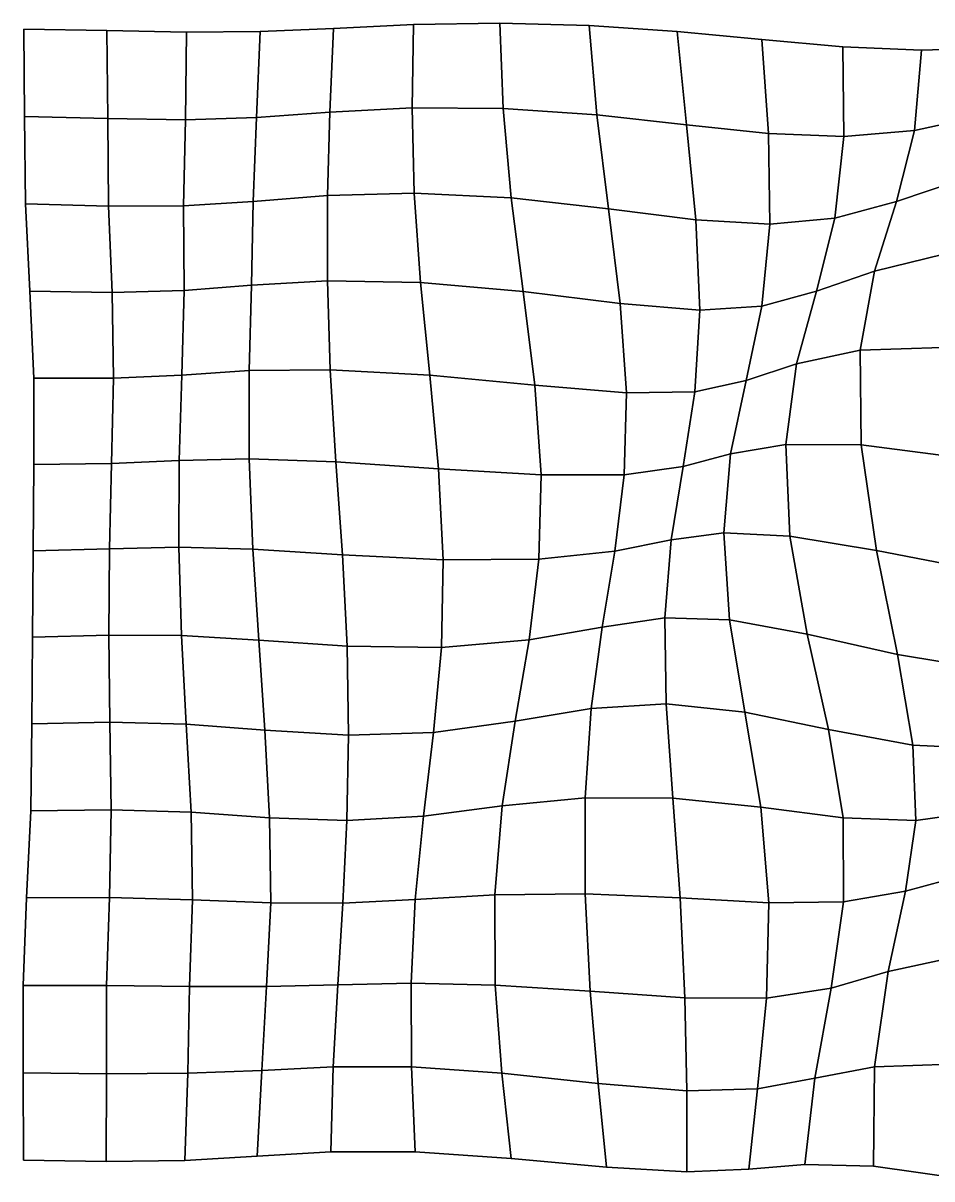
# Model space of a CAD drawing. Extents: x -160 to 226, y -138 to 131.
# Drawn here: x -160.1 to 36.8, y -130.2 to 120.2 of the extents above; entities that cross this region are included whole.
import ezdxf

# ---------------------------------------------------------------- set-up
doc = ezdxf.new("R2010")
doc.units = 0

msp = doc.modelspace()

# ---------------------------------------------------------------- linework, layer by layer
for points in [[(-75.802322, 101.838211, -1.109262), (-56.111252, 101.732574, -0.954977), (-56.841003, 120.202553, -0.79488), (-75.540962, 119.872917, -1.072946)], [(-75.802322, 101.838211, -1.109262), (-75.540962, 119.872917, -1.072946), (-56.841003, 120.202553, -0.79488), (-56.111252, 101.732574, -0.954977)], [(-56.111252, 101.732574, -0.954977), (-35.796169, 100.324677, -0.979868), (-37.47287, 119.679436, -0.656279), (-56.841003, 120.202553, -0.79488)], [(-56.111252, 101.732574, -0.954977), (-56.841003, 120.202553, -0.79488), (-37.47287, 119.679436, -0.656279), (-35.796169, 100.324677, -0.979868)], [(-159.839615, 99.957504, -1.345848), (-141.755646, 99.509743, -1.305128), (-141.994705, 118.58503, -1.347613), (-160.007156, 118.877388, -1.346839)], [(-159.839615, 99.957504, -1.345848), (-160.007156, 118.877388, -1.346839), (-141.994705, 118.58503, -1.347613), (-141.755646, 99.509743, -1.305128)], [(-141.755646, 99.509743, -1.305128), (-124.967278, 99.240562, -1.223232), (-124.759056, 118.235054, -1.312537), (-141.994705, 118.58503, -1.347613)], [(-141.755646, 99.509743, -1.305128), (-141.994705, 118.58503, -1.347613), (-124.759056, 118.235054, -1.312537), (-124.967278, 99.240562, -1.223232)], [(-124.967278, 99.240562, -1.223232), (-109.559456, 99.746819, -1.204385), (-108.796707, 118.356682, -1.2975), (-124.759056, 118.235054, -1.312537)], [(-124.967278, 99.240562, -1.223232), (-124.759056, 118.235054, -1.312537), (-108.796707, 118.356682, -1.2975), (-109.559456, 99.746819, -1.204385)], [(-109.559456, 99.746819, -1.204385), (-93.662369, 100.888741, -1.204897), (-92.866676, 119.050743, -1.252037), (-108.796707, 118.356682, -1.2975)], [(-109.559456, 99.746819, -1.204385), (-108.796707, 118.356682, -1.2975), (-92.866676, 119.050743, -1.252037), (-93.662369, 100.888741, -1.204897)], [(-93.662369, 100.888741, -1.204897), (-75.802322, 101.838211, -1.109262), (-75.540962, 119.872917, -1.072946), (-92.866676, 119.050743, -1.252037)], [(-93.662369, 100.888741, -1.204897), (-92.866676, 119.050743, -1.252037), (-75.540962, 119.872917, -1.072946), (-75.802322, 101.838211, -1.109262)], [(-35.796169, 100.324677, -0.979868), (-16.367031, 98.156487, -1.383202), (-18.371901, 118.369003, -0.907209), (-37.47287, 119.679436, -0.656279)], [(-35.796169, 100.324677, -0.979868), (-37.47287, 119.679436, -0.656279), (-18.371901, 118.369003, -0.907209), (-16.367031, 98.156487, -1.383202)], [(-16.367031, 98.156487, -1.383202), (1.407538, 96.250359, -2.063712), (-0.086473, 116.657745, -1.546702), (-18.371901, 118.369003, -0.907209)], [(-16.367031, 98.156487, -1.383202), (-18.371901, 118.369003, -0.907209), (-0.086473, 116.657745, -1.546702), (1.407538, 96.250359, -2.063712)], [(1.407538, 96.250359, -2.063712), (17.690195, 95.628181, -2.644539), (17.460093, 115.09613, -2.266439), (-0.086473, 116.657745, -1.546702)], [(1.407538, 96.250359, -2.063712), (-0.086473, 116.657745, -1.546702), (17.460093, 115.09613, -2.266439), (17.690195, 95.628181, -2.644539)], [(17.690195, 95.628181, -2.644539), (33.039059, 96.928963, -2.779462), (34.550133, 114.306084, -2.661114), (17.460093, 115.09613, -2.266439)], [(17.690195, 95.628181, -2.644539), (17.460093, 115.09613, -2.266439), (34.550133, 114.306084, -2.661114), (33.039059, 96.928963, -2.779462)], [(33.039059, 96.928963, -2.779462), (47.965637, 100.202049, -2.434466), (51.266949, 114.876068, -2.498185), (34.550133, 114.306084, -2.661114)], [(33.039059, 96.928963, -2.779462), (34.550133, 114.306084, -2.661114), (51.266949, 114.876068, -2.498185), (47.965637, 100.202049, -2.434466)], [(-110.271988, 81.553581, -1.143423), (-94.162956, 82.869446, -1.266635), (-93.662369, 100.888741, -1.204897), (-109.559456, 99.746819, -1.204385)], [(-110.271988, 81.553581, -1.143423), (-109.559456, 99.746819, -1.204385), (-93.662369, 100.888741, -1.204897), (-94.162956, 82.869446, -1.266635)], [(-94.162956, 82.869446, -1.266635), (-75.398239, 83.380104, -1.310369), (-75.802322, 101.838211, -1.109262), (-93.662369, 100.888741, -1.204897)], [(-94.162956, 82.869446, -1.266635), (-93.662369, 100.888741, -1.204897), (-75.802322, 101.838211, -1.109262), (-75.398239, 83.380104, -1.310369)], [(-75.398239, 83.380104, -1.310369), (-54.366291, 82.312218, -1.250174), (-56.111252, 101.732574, -0.954977), (-75.802322, 101.838211, -1.109262)], [(-75.398239, 83.380104, -1.310369), (-75.802322, 101.838211, -1.109262), (-56.111252, 101.732574, -0.954977), (-54.366291, 82.312218, -1.250174)], [(-54.366291, 82.312218, -1.250174), (-33.281658, 79.957077, -1.28687), (-35.796169, 100.324677, -0.979868), (-56.111252, 101.732574, -0.954977)], [(-54.366291, 82.312218, -1.250174), (-56.111252, 101.732574, -0.954977), (-35.796169, 100.324677, -0.979868), (-33.281658, 79.957077, -1.28687)], [(-33.281658, 79.957077, -1.28687), (-14.354855, 77.565147, -1.59789), (-16.367031, 98.156487, -1.383202), (-35.796169, 100.324677, -0.979868)], [(-33.281658, 79.957077, -1.28687), (-35.796169, 100.324677, -0.979868), (-16.367031, 98.156487, -1.383202), (-14.354855, 77.565147, -1.59789)], [(29.108883, 81.523148, -2.323358), (43.087959, 86.212471, -2.031153), (47.965637, 100.202049, -2.434466), (33.039059, 96.928963, -2.779462)], [(29.108883, 81.523148, -2.323358), (33.039059, 96.928963, -2.779462), (47.965637, 100.202049, -2.434466), (43.087959, 86.212471, -2.031153)], [(-159.617752, 81.021278, -1.337898), (-141.612625, 80.546532, -1.240669), (-141.755646, 99.509743, -1.305128), (-159.839615, 99.957504, -1.345848)], [(-159.617752, 81.021278, -1.337898), (-159.839615, 99.957504, -1.345848), (-141.755646, 99.509743, -1.305128), (-141.612625, 80.546532, -1.240669)], [(-141.612625, 80.546532, -1.240669), (-125.351974, 80.587456, -1.118315), (-124.967278, 99.240562, -1.223232), (-141.755646, 99.509743, -1.305128)], [(-141.612625, 80.546532, -1.240669), (-141.755646, 99.509743, -1.305128), (-124.967278, 99.240562, -1.223232), (-125.351974, 80.587456, -1.118315)], [(-125.351974, 80.587456, -1.118315), (-110.271988, 81.553581, -1.143423), (-109.559456, 99.746819, -1.204385), (-124.967278, 99.240562, -1.223232)], [(-125.351974, 80.587456, -1.118315), (-124.967278, 99.240562, -1.223232), (-109.559456, 99.746819, -1.204385), (-110.271988, 81.553581, -1.143423)], [(-14.354855, 77.565147, -1.59789), (1.709888, 76.609177, -2.075675), (1.407538, 96.250359, -2.063712), (-16.367031, 98.156487, -1.383202)], [(-14.354855, 77.565147, -1.59789), (-16.367031, 98.156487, -1.383202), (1.407538, 96.250359, -2.063712), (1.709888, 76.609177, -2.075675)], [(1.709888, 76.609177, -2.075675), (15.726993, 77.97187, -2.389183), (17.690195, 95.628181, -2.644539), (1.407538, 96.250359, -2.063712)], [(1.709888, 76.609177, -2.075675), (1.407538, 96.250359, -2.063712), (17.690195, 95.628181, -2.644539), (15.726993, 77.97187, -2.389183)], [(15.726993, 77.97187, -2.389183), (29.108883, 81.523148, -2.323358), (33.039059, 96.928963, -2.779462), (17.690195, 95.628181, -2.644539)], [(15.726993, 77.97187, -2.389183), (17.690195, 95.628181, -2.644539), (33.039059, 96.928963, -2.779462), (29.108883, 81.523148, -2.323358)], [(24.357275, 66.480789, -1.709741), (39.384308, 70.105728, -1.867776), (43.087959, 86.212471, -2.031153), (29.108883, 81.523148, -2.323358)], [(24.357275, 66.480789, -1.709741), (29.108883, 81.523148, -2.323358), (43.087959, 86.212471, -2.031153), (39.384308, 70.105728, -1.867776)], [(-110.670509, 63.417442, -1.13131), (-94.179596, 64.385048, -1.44508), (-94.162956, 82.869446, -1.266635), (-110.271988, 81.553581, -1.143423)], [(-110.670509, 63.417442, -1.13131), (-110.271988, 81.553581, -1.143423), (-94.162956, 82.869446, -1.266635), (-94.179596, 64.385048, -1.44508)], [(-94.179596, 64.385048, -1.44508), (-74.050354, 64.010323, -1.644056), (-75.398239, 83.380104, -1.310369), (-94.162956, 82.869446, -1.266635)], [(-94.179596, 64.385048, -1.44508), (-94.162956, 82.869446, -1.266635), (-75.398239, 83.380104, -1.310369), (-74.050354, 64.010323, -1.644056)], [(-74.050354, 64.010323, -1.644056), (-51.781418, 62.039165, -1.576006), (-54.366291, 82.312218, -1.250174), (-75.398239, 83.380104, -1.310369)], [(-74.050354, 64.010323, -1.644056), (-75.398239, 83.380104, -1.310369), (-54.366291, 82.312218, -1.250174), (-51.781418, 62.039165, -1.576006)], [(-158.705597, 62.125874, -1.323824), (-140.82164, 61.803329, -1.159042), (-141.612625, 80.546532, -1.240669), (-159.617752, 81.021278, -1.337898)], [(-158.705597, 62.125874, -1.323824), (-159.617752, 81.021278, -1.337898), (-141.612625, 80.546532, -1.240669), (-140.82164, 61.803329, -1.159042)], [(-140.82164, 61.803329, -1.159042), (-125.199593, 62.235695, -1.009411), (-125.351974, 80.587456, -1.118315), (-141.612625, 80.546532, -1.240669)], [(-140.82164, 61.803329, -1.159042), (-141.612625, 80.546532, -1.240669), (-125.351974, 80.587456, -1.118315), (-125.199593, 62.235695, -1.009411)], [(-125.199593, 62.235695, -1.009411), (-110.670509, 63.417442, -1.13131), (-110.271988, 81.553581, -1.143423), (-125.351974, 80.587456, -1.118315)], [(-125.199593, 62.235695, -1.009411), (-125.351974, 80.587456, -1.118315), (-110.271988, 81.553581, -1.143423), (-110.670509, 63.417442, -1.13131)], [(-51.781418, 62.039165, -1.576006), (-30.767778, 59.475266, -1.404915), (-33.281658, 79.957077, -1.28687), (-54.366291, 82.312218, -1.250174)], [(-51.781418, 62.039165, -1.576006), (-54.366291, 82.312218, -1.250174), (-33.281658, 79.957077, -1.28687), (-30.767778, 59.475266, -1.404915)], [(11.750461, 62.111134, -1.66601), (24.357275, 66.480789, -1.709741), (29.108883, 81.523148, -2.323358), (15.726993, 77.97187, -2.389183)], [(11.750461, 62.111134, -1.66601), (15.726993, 77.97187, -2.389183), (29.108883, 81.523148, -2.323358), (24.357275, 66.480789, -1.709741)], [(-30.767778, 59.475266, -1.404915), (-13.530294, 57.996952, -1.378248), (-14.354855, 77.565147, -1.59789), (-33.281658, 79.957077, -1.28687)], [(-30.767778, 59.475266, -1.404915), (-33.281658, 79.957077, -1.28687), (-14.354855, 77.565147, -1.59789), (-13.530294, 57.996952, -1.378248)], [(-0.049615, 58.866119, -1.524929), (11.750461, 62.111134, -1.66601), (15.726993, 77.97187, -2.389183), (1.709888, 76.609177, -2.075675)], [(-0.049615, 58.866119, -1.524929), (1.709888, 76.609177, -2.075675), (15.726993, 77.97187, -2.389183), (11.750461, 62.111134, -1.66601)], [(-13.530294, 57.996952, -1.378248), (-0.049615, 58.866119, -1.524929), (1.709888, 76.609177, -2.075675), (-14.354855, 77.565147, -1.59789)], [(-13.530294, 57.996952, -1.378248), (-14.354855, 77.565147, -1.59789), (1.709888, 76.609177, -2.075675), (-0.049615, 58.866119, -1.524929)], [(21.247084, 49.341251, -1.30056), (39.029358, 49.903942, -2.298792), (39.384308, 70.105728, -1.867776), (24.357275, 66.480789, -1.709741)], [(21.247084, 49.341251, -1.30056), (24.357275, 66.480789, -1.709741), (39.384308, 70.105728, -1.867776), (39.029358, 49.903942, -2.298792)], [(7.462446, 46.411255, -0.740524), (21.247084, 49.341251, -1.30056), (24.357275, 66.480789, -1.709741), (11.750461, 62.111134, -1.66601)], [(7.462446, 46.411255, -0.740524), (11.750461, 62.111134, -1.66601), (24.357275, 66.480789, -1.709741), (21.247084, 49.341251, -1.30056)], [(-125.72168, 43.948452, -0.901594), (-111.185959, 44.909431, -1.16401), (-110.670509, 63.417442, -1.13131), (-125.199593, 62.235695, -1.009411)], [(-125.72168, 43.948452, -0.901594), (-125.199593, 62.235695, -1.009411), (-110.670509, 63.417442, -1.13131), (-111.185959, 44.909431, -1.16401)], [(-111.185959, 44.909431, -1.16401), (-93.589417, 45.104313, -1.718808), (-94.179596, 64.385048, -1.44508), (-110.670509, 63.417442, -1.13131)], [(-111.185959, 44.909431, -1.16401), (-110.670509, 63.417442, -1.13131), (-94.179596, 64.385048, -1.44508), (-93.589417, 45.104313, -1.718808)], [(-93.589417, 45.104313, -1.718808), (-72.033104, 43.889256, -2.065993), (-74.050354, 64.010323, -1.644056), (-94.179596, 64.385048, -1.44508)], [(-93.589417, 45.104313, -1.718808), (-94.179596, 64.385048, -1.44508), (-74.050354, 64.010323, -1.644056), (-72.033104, 43.889256, -2.065993)], [(-72.033104, 43.889256, -2.065993), (-49.265388, 41.74025, -1.870378), (-51.781418, 62.039165, -1.576006), (-74.050354, 64.010323, -1.644056)], [(-72.033104, 43.889256, -2.065993), (-74.050354, 64.010323, -1.644056), (-51.781418, 62.039165, -1.576006), (-49.265388, 41.74025, -1.870378)], [(-157.797928, 43.307007, -1.305378), (-140.535553, 43.259632, -1.066329), (-140.82164, 61.803329, -1.159042), (-158.705597, 62.125874, -1.323824)], [(-157.797928, 43.307007, -1.305378), (-158.705597, 62.125874, -1.323824), (-140.82164, 61.803329, -1.159042), (-140.535553, 43.259632, -1.066329)], [(-140.535553, 43.259632, -1.066329), (-125.72168, 43.948452, -0.901594), (-125.199593, 62.235695, -1.009411), (-140.82164, 61.803329, -1.159042)], [(-140.535553, 43.259632, -1.066329), (-140.82164, 61.803329, -1.159042), (-125.199593, 62.235695, -1.009411), (-125.72168, 43.948452, -0.901594)], [(-49.265388, 41.74025, -1.870378), (-29.411644, 40.079437, -1.280005), (-30.767778, 59.475266, -1.404915), (-51.781418, 62.039165, -1.576006)], [(-49.265388, 41.74025, -1.870378), (-51.781418, 62.039165, -1.576006), (-30.767778, 59.475266, -1.404915), (-29.411644, 40.079437, -1.280005)], [(-3.450783, 42.76873, -0.536648), (7.462446, 46.411255, -0.740524), (11.750461, 62.111134, -1.66601), (-0.049615, 58.866119, -1.524929)], [(-3.450783, 42.76873, -0.536648), (-0.049615, 58.866119, -1.524929), (11.750461, 62.111134, -1.66601), (7.462446, 46.411255, -0.740524)], [(-29.411644, 40.079437, -1.280005), (-14.587162, 40.306873, -0.730493), (-13.530294, 57.996952, -1.378248), (-30.767778, 59.475266, -1.404915)], [(-29.411644, 40.079437, -1.280005), (-30.767778, 59.475266, -1.404915), (-13.530294, 57.996952, -1.378248), (-14.587162, 40.306873, -0.730493)], [(-14.587162, 40.306873, -0.730493), (-3.450783, 42.76873, -0.536648), (-0.049615, 58.866119, -1.524929), (-13.530294, 57.996952, -1.378248)], [(-14.587162, 40.306873, -0.730493), (-13.530294, 57.996952, -1.378248), (-0.049615, 58.866119, -1.524929), (-3.450783, 42.76873, -0.536648)], [(5.113448, 28.934187, 0.316301), (21.468277, 28.811403, -1.015956), (21.247084, 49.341251, -1.30056), (7.462446, 46.411255, -0.740524)], [(5.113448, 28.934187, 0.316301), (7.462446, 46.411255, -0.740524), (21.247084, 49.341251, -1.30056), (21.468277, 28.811403, -1.015956)], [(21.468277, 28.811403, -1.015956), (42.078857, 26.155388, -3.060414), (39.029358, 49.903942, -2.298792), (21.247084, 49.341251, -1.30056)], [(21.468277, 28.811403, -1.015956), (21.247084, 49.341251, -1.30056), (39.029358, 49.903942, -2.298792), (42.078857, 26.155388, -3.060414)], [(-111.134636, 25.812811, -1.21312), (-92.357452, 25.16081, -2.040079), (-93.589417, 45.104313, -1.718808), (-111.185959, 44.909431, -1.16401)], [(-111.134636, 25.812811, -1.21312), (-111.185959, 44.909431, -1.16401), (-93.589417, 45.104313, -1.718808), (-92.357452, 25.16081, -2.040079)], [(-92.357452, 25.16081, -2.040079), (-70.088425, 23.645475, -2.541052), (-72.033104, 43.889256, -2.065993), (-93.589417, 45.104313, -1.718808)], [(-92.357452, 25.16081, -2.040079), (-93.589417, 45.104313, -1.718808), (-72.033104, 43.889256, -2.065993), (-70.088425, 23.645475, -2.541052)], [(-6.828859, 26.888046, 0.740315), (5.113448, 28.934187, 0.316301), (7.462446, 46.411255, -0.740524), (-3.450783, 42.76873, -0.536648)], [(-6.828859, 26.888046, 0.740315), (-3.450783, 42.76873, -0.536648), (7.462446, 46.411255, -0.740524), (5.113448, 28.934187, 0.316301)], [(-157.790314, 24.560915, -1.286869), (-141.012329, 24.794771, -0.971232), (-140.535553, 43.259632, -1.066329), (-157.797928, 43.307007, -1.305378)], [(-157.790314, 24.560915, -1.286869), (-157.797928, 43.307007, -1.305378), (-140.535553, 43.259632, -1.066329), (-141.012329, 24.794771, -0.971232)], [(-141.012329, 24.794771, -0.971232), (-126.345657, 25.461153, -0.792222), (-125.72168, 43.948452, -0.901594), (-140.535553, 43.259632, -1.066329)], [(-141.012329, 24.794771, -0.971232), (-140.535553, 43.259632, -1.066329), (-125.72168, 43.948452, -0.901594), (-126.345657, 25.461153, -0.792222)], [(-126.345657, 25.461153, -0.792222), (-111.134636, 25.812811, -1.21312), (-111.185959, 44.909431, -1.16401), (-125.72168, 43.948452, -0.901594)], [(-126.345657, 25.461153, -0.792222), (-125.72168, 43.948452, -0.901594), (-111.185959, 44.909431, -1.16401), (-111.134636, 25.812811, -1.21312)], [(-70.088425, 23.645475, -2.541052), (-47.910179, 22.303463, -2.151358), (-49.265388, 41.74025, -1.870378), (-72.033104, 43.889256, -2.065993)], [(-70.088425, 23.645475, -2.541052), (-72.033104, 43.889256, -2.065993), (-49.265388, 41.74025, -1.870378), (-47.910179, 22.303463, -2.151358)], [(-17.089437, 24.139013, 0.19523), (-6.828859, 26.888046, 0.740315), (-3.450783, 42.76873, -0.536648), (-14.587162, 40.306873, -0.730493)], [(-17.089437, 24.139013, 0.19523), (-14.587162, 40.306873, -0.730493), (-3.450783, 42.76873, -0.536648), (-6.828859, 26.888046, 0.740315)], [(-47.910179, 22.303463, -2.151358), (-29.885435, 22.333698, -1.005365), (-29.411644, 40.079437, -1.280005), (-49.265388, 41.74025, -1.870378)], [(-47.910179, 22.303463, -2.151358), (-49.265388, 41.74025, -1.870378), (-29.411644, 40.079437, -1.280005), (-29.885435, 22.333698, -1.005365)], [(-29.885435, 22.333698, -1.005365), (-17.089437, 24.139013, 0.19523), (-14.587162, 40.306873, -0.730493), (-29.411644, 40.079437, -1.280005)], [(-29.885435, 22.333698, -1.005365), (-29.411644, 40.079437, -1.280005), (-14.587162, 40.306873, -0.730493), (-17.089437, 24.139013, 0.19523)], [(-8.312046, 9.772656, 2.161313), (6.030793, 9.022736, 1.648368), (5.113448, 28.934187, 0.316301), (-6.828859, 26.888046, 0.740315)], [(-8.312046, 9.772656, 2.161313), (-6.828859, 26.888046, 0.740315), (5.113448, 28.934187, 0.316301), (6.030793, 9.022736, 1.648368)], [(6.030793, 9.022736, 1.648368), (24.786932, 5.920668, -0.340236), (21.468277, 28.811403, -1.015956), (5.113448, 28.934187, 0.316301)], [(6.030793, 9.022736, 1.648368), (5.113448, 28.934187, 0.316301), (21.468277, 28.811403, -1.015956), (24.786932, 5.920668, -0.340236)], [(24.786932, 5.920668, -0.340236), (46.442909, 1.754765, -3.303383), (42.078857, 26.155388, -3.060414), (21.468277, 28.811403, -1.015956)], [(24.786932, 5.920668, -0.340236), (21.468277, 28.811403, -1.015956), (42.078857, 26.155388, -3.060414), (46.442909, 1.754765, -3.303383)], [(-141.410965, 6.268705, -0.884089), (-126.404259, 6.640129, -0.670476), (-126.345657, 25.461153, -0.792222), (-141.012329, 24.794771, -0.971232)], [(-141.410965, 6.268705, -0.884089), (-141.012329, 24.794771, -0.971232), (-126.345657, 25.461153, -0.792222), (-126.404259, 6.640129, -0.670476)], [(-126.404259, 6.640129, -0.670476), (-110.332474, 6.231276, -1.226329), (-111.134636, 25.812811, -1.21312), (-126.345657, 25.461153, -0.792222)], [(-126.404259, 6.640129, -0.670476), (-126.345657, 25.461153, -0.792222), (-111.134636, 25.812811, -1.21312), (-110.332474, 6.231276, -1.226329)], [(-110.332474, 6.231276, -1.226329), (-90.940544, 5.016324, -2.335452), (-92.357452, 25.16081, -2.040079), (-111.134636, 25.812811, -1.21312)], [(-110.332474, 6.231276, -1.226329), (-111.134636, 25.812811, -1.21312), (-92.357452, 25.16081, -2.040079), (-90.940544, 5.016324, -2.335452)], [(-90.940544, 5.016324, -2.335452), (-69.083633, 3.906474, -3.041673), (-70.088425, 23.645475, -2.541052), (-92.357452, 25.16081, -2.040079)], [(-90.940544, 5.016324, -2.335452), (-92.357452, 25.16081, -2.040079), (-70.088425, 23.645475, -2.541052), (-69.083633, 3.906474, -3.041673)], [(-19.70628, 8.255861, 1.133576), (-8.312046, 9.772656, 2.161313), (-6.828859, 26.888046, 0.740315), (-17.089437, 24.139013, 0.19523)], [(-19.70628, 8.255861, 1.133576), (-17.089437, 24.139013, 0.19523), (-6.828859, 26.888046, 0.740315), (-8.312046, 9.772656, 2.161313)], [(-157.947891, 5.852264, -1.274156), (-141.410965, 6.268705, -0.884089), (-141.012329, 24.794771, -0.971232), (-157.790314, 24.560915, -1.286869)], [(-157.947891, 5.852264, -1.274156), (-157.790314, 24.560915, -1.286869), (-141.012329, 24.794771, -0.971232), (-141.410965, 6.268705, -0.884089)], [(-69.083633, 3.906474, -3.041673), (-48.363094, 4.047743, -2.509619), (-47.910179, 22.303463, -2.151358), (-70.088425, 23.645475, -2.541052)], [(-69.083633, 3.906474, -3.041673), (-70.088425, 23.645475, -2.541052), (-47.910179, 22.303463, -2.151358), (-48.363094, 4.047743, -2.509619)], [(-31.946659, 5.79628, -0.802357), (-19.70628, 8.255861, 1.133576), (-17.089437, 24.139013, 0.19523), (-29.885435, 22.333698, -1.005365)], [(-31.946659, 5.79628, -0.802357), (-29.885435, 22.333698, -1.005365), (-17.089437, 24.139013, 0.19523), (-19.70628, 8.255861, 1.133576)], [(-48.363094, 4.047743, -2.509619), (-31.946659, 5.79628, -0.802357), (-29.885435, 22.333698, -1.005365), (-47.910179, 22.303463, -2.151358)], [(-48.363094, 4.047743, -2.509619), (-47.910179, 22.303463, -2.151358), (-29.885435, 22.333698, -1.005365), (-31.946659, 5.79628, -0.802357)], [(-34.668041, -10.674705, -0.969477), (-21.108324, -8.634305, 1.704687), (-19.70628, 8.255861, 1.133576), (-31.946659, 5.79628, -0.802357)], [(-34.668041, -10.674705, -0.969477), (-31.946659, 5.79628, -0.802357), (-19.70628, 8.255861, 1.133576), (-21.108324, -8.634305, 1.704687)], [(-21.108324, -8.634305, 1.704687), (-7.040878, -9.056934, 3.486139), (-8.312046, 9.772656, 2.161313), (-19.70628, 8.255861, 1.133576)], [(-21.108324, -8.634305, 1.704687), (-19.70628, 8.255861, 1.133576), (-8.312046, 9.772656, 2.161313), (-7.040878, -9.056934, 3.486139)], [(-7.040878, -9.056934, 3.486139), (9.784534, -12.202319, 3.380528), (6.030793, 9.022736, 1.648368), (-8.312046, 9.772656, 2.161313)], [(-7.040878, -9.056934, 3.486139), (-8.312046, 9.772656, 2.161313), (6.030793, 9.022736, 1.648368), (9.784534, -12.202319, 3.380528)], [(9.784534, -12.202319, 3.380528), (29.303207, -16.590858, 1.321052), (24.786932, 5.920668, -0.340236), (6.030793, 9.022736, 1.648368)], [(9.784534, -12.202319, 3.380528), (6.030793, 9.022736, 1.648368), (24.786932, 5.920668, -0.340236), (29.303207, -16.590858, 1.321052)], [(-158.122223, -12.865432, -1.27414), (-141.534698, -12.407979, -0.81908), (-141.410965, 6.268705, -0.884089), (-157.947891, 5.852264, -1.274156)], [(-158.122223, -12.865432, -1.27414), (-157.947891, 5.852264, -1.274156), (-141.410965, 6.268705, -0.884089), (-141.534698, -12.407979, -0.81908)], [(-141.534698, -12.407979, -0.81908), (-125.832657, -12.463546, -0.52606), (-126.404259, 6.640129, -0.670476), (-141.410965, 6.268705, -0.884089)], [(-141.534698, -12.407979, -0.81908), (-141.410965, 6.268705, -0.884089), (-126.404259, 6.640129, -0.670476), (-125.832657, -12.463546, -0.52606)], [(-125.832657, -12.463546, -0.52606), (-109.062401, -13.497116, -1.138679), (-110.332474, 6.231276, -1.226329), (-126.404259, 6.640129, -0.670476)], [(-125.832657, -12.463546, -0.52606), (-126.404259, 6.640129, -0.670476), (-110.332474, 6.231276, -1.226329), (-109.062401, -13.497116, -1.138679)], [(-109.062401, -13.497116, -1.138679), (-89.925995, -14.826274, -2.5055), (-90.940544, 5.016324, -2.335452), (-110.332474, 6.231276, -1.226329)], [(-109.062401, -13.497116, -1.138679), (-110.332474, 6.231276, -1.226329), (-90.940544, 5.016324, -2.335452), (-89.925995, -14.826274, -2.5055)], [(-89.925995, -14.826274, -2.5055), (-69.509331, -15.074365, -3.520898), (-69.083633, 3.906474, -3.041673), (-90.940544, 5.016324, -2.335452)], [(-89.925995, -14.826274, -2.5055), (-90.940544, 5.016324, -2.335452), (-69.083633, 3.906474, -3.041673), (-69.509331, -15.074365, -3.520898)], [(-50.503574, -13.452339, -3.055395), (-34.668041, -10.674705, -0.969477), (-31.946659, 5.79628, -0.802357), (-48.363094, 4.047743, -2.509619)], [(-50.503574, -13.452339, -3.055395), (-48.363094, 4.047743, -2.509619), (-31.946659, 5.79628, -0.802357), (-34.668041, -10.674705, -0.969477)], [(29.303207, -16.590858, 1.321052), (49.452251, -19.909786, -2.034163), (46.442909, 1.754765, -3.303383), (24.786932, 5.920668, -0.340236)], [(29.303207, -16.590858, 1.321052), (24.786932, 5.920668, -0.340236), (46.442909, 1.754765, -3.303383), (49.452251, -19.909786, -2.034163)], [(-69.509331, -15.074365, -3.520898), (-50.503574, -13.452339, -3.055395), (-48.363094, 4.047743, -2.509619), (-69.083633, 3.906474, -3.041673)], [(-69.509331, -15.074365, -3.520898), (-69.083633, 3.906474, -3.041673), (-48.363094, 4.047743, -2.509619), (-50.503574, -13.452339, -3.055395)], [(-37.016392, -28.269878, -1.764355), (-20.815334, -27.271255, 1.451071), (-21.108324, -8.634305, 1.704687), (-34.668041, -10.674705, -0.969477)], [(-37.016392, -28.269878, -1.764355), (-34.668041, -10.674705, -0.969477), (-21.108324, -8.634305, 1.704687), (-20.815334, -27.271255, 1.451071)], [(-20.815334, -27.271255, 1.451071), (-3.749605, -29.112101, 4.223376), (-7.040878, -9.056934, 3.486139), (-21.108324, -8.634305, 1.704687)], [(-20.815334, -27.271255, 1.451071), (-21.108324, -8.634305, 1.704687), (-7.040878, -9.056934, 3.486139), (-3.749605, -29.112101, 4.223376)], [(-3.749605, -29.112101, 4.223376), (14.418885, -32.865437, 5.211274), (9.784534, -12.202319, 3.380528), (-7.040878, -9.056934, 3.486139)], [(-3.749605, -29.112101, 4.223376), (-7.040878, -9.056934, 3.486139), (9.784534, -12.202319, 3.380528), (14.418885, -32.865437, 5.211274)], [(-158.268326, -31.630245, -1.293671), (-141.359741, -31.249714, -0.796507), (-141.534698, -12.407979, -0.81908), (-158.122223, -12.865432, -1.27414)], [(-158.268326, -31.630245, -1.293671), (-158.122223, -12.865432, -1.27414), (-141.534698, -12.407979, -0.81908), (-141.359741, -31.249714, -0.796507)], [(-141.359741, -31.249714, -0.796507), (-124.821678, -31.670502, -0.363561), (-125.832657, -12.463546, -0.52606), (-141.534698, -12.407979, -0.81908)], [(-141.359741, -31.249714, -0.796507), (-141.534698, -12.407979, -0.81908), (-125.832657, -12.463546, -0.52606), (-124.821678, -31.670502, -0.363561)], [(-124.821678, -31.670502, -0.363561), (-107.735001, -32.984062, -0.895539), (-109.062401, -13.497116, -1.138679), (-125.832657, -12.463546, -0.52606)], [(-124.821678, -31.670502, -0.363561), (-125.832657, -12.463546, -0.52606), (-109.062401, -13.497116, -1.138679), (-107.735001, -32.984062, -0.895539)], [(-53.529041, -31.042273, -3.817271), (-37.016392, -28.269878, -1.764355), (-34.668041, -10.674705, -0.969477), (-50.503574, -13.452339, -3.055395)], [(-53.529041, -31.042273, -3.817271), (-50.503574, -13.452339, -3.055395), (-34.668041, -10.674705, -0.969477), (-37.016392, -28.269878, -1.764355)], [(14.418885, -32.865437, 5.211274), (32.659912, -36.205643, 4.018561), (29.303207, -16.590858, 1.321052), (9.784534, -12.202319, 3.380528)], [(14.418885, -32.865437, 5.211274), (9.784534, -12.202319, 3.380528), (29.303207, -16.590858, 1.321052), (32.659912, -36.205643, 4.018561)], [(-107.735001, -32.984062, -0.895539), (-89.640007, -34.045517, -2.432124), (-89.925995, -14.826274, -2.5055), (-109.062401, -13.497116, -1.138679)], [(-107.735001, -32.984062, -0.895539), (-109.062401, -13.497116, -1.138679), (-89.925995, -14.826274, -2.5055), (-89.640007, -34.045517, -2.432124)], [(-89.640007, -34.045517, -2.432124), (-71.193436, -33.462379, -3.870743), (-69.509331, -15.074365, -3.520898), (-89.925995, -14.826274, -2.5055)], [(-89.640007, -34.045517, -2.432124), (-89.925995, -14.826274, -2.5055), (-69.509331, -15.074365, -3.520898), (-71.193436, -33.462379, -3.870743)], [(-71.193436, -33.462379, -3.870743), (-53.529041, -31.042273, -3.817271), (-50.503574, -13.452339, -3.055395), (-69.509331, -15.074365, -3.520898)], [(-71.193436, -33.462379, -3.870743), (-69.509331, -15.074365, -3.520898), (-50.503574, -13.452339, -3.055395), (-53.529041, -31.042273, -3.817271)], [(32.659912, -36.205643, 4.018561), (49.633808, -37.024426, 1.179999), (49.452251, -19.909786, -2.034163), (29.303207, -16.590858, 1.321052)], [(32.659912, -36.205643, 4.018561), (29.303207, -16.590858, 1.321052), (49.452251, -19.909786, -2.034163), (49.633808, -37.024426, 1.179999)], [(-38.31818, -47.617805, -3.209044), (-19.371441, -47.700493, 0.032591), (-20.815334, -27.271255, 1.451071), (-37.016392, -28.269878, -1.764355)], [(-38.31818, -47.617805, -3.209044), (-37.016392, -28.269878, -1.764355), (-20.815334, -27.271255, 1.451071), (-19.371441, -47.700493, 0.032591)], [(-19.371441, -47.700493, 0.032591), (-0.308147, -49.687256, 3.695095), (-3.749605, -29.112101, 4.223376), (-20.815334, -27.271255, 1.451071)], [(-19.371441, -47.700493, 0.032591), (-20.815334, -27.271255, 1.451071), (-3.749605, -29.112101, 4.223376), (-0.308147, -49.687256, 3.695095)], [(-56.326134, -49.417015, -4.629999), (-38.31818, -47.617805, -3.209044), (-37.016392, -28.269878, -1.764355), (-53.529041, -31.042273, -3.817271)], [(-56.326134, -49.417015, -4.629999), (-53.529041, -31.042273, -3.817271), (-37.016392, -28.269878, -1.764355), (-38.31818, -47.617805, -3.209044)], [(-0.308147, -49.687256, 3.695095), (17.545656, -51.968884, 6.22798), (14.418885, -32.865437, 5.211274), (-3.749605, -29.112101, 4.223376)], [(-0.308147, -49.687256, 3.695095), (-3.749605, -29.112101, 4.223376), (14.418885, -32.865437, 5.211274), (17.545656, -51.968884, 6.22798)], [(-158.480423, -50.460964, -1.337121), (-141.058212, -50.217651, -0.842382), (-141.359741, -31.249714, -0.796507), (-158.268326, -31.630245, -1.293671)], [(-158.480423, -50.460964, -1.337121), (-158.268326, -31.630245, -1.293671), (-141.359741, -31.249714, -0.796507), (-141.058212, -50.217651, -0.842382)], [(-141.058212, -50.217651, -0.842382), (-123.747597, -50.790108, -0.218236), (-124.821678, -31.670502, -0.363561), (-141.359741, -31.249714, -0.796507)], [(-141.058212, -50.217651, -0.842382), (-141.359741, -31.249714, -0.796507), (-124.821678, -31.670502, -0.363561), (-123.747597, -50.790108, -0.218236)], [(-123.747597, -50.790108, -0.218236), (-106.725754, -51.966084, -0.488651), (-107.735001, -32.984062, -0.895539), (-124.821678, -31.670502, -0.363561)], [(-123.747597, -50.790108, -0.218236), (-124.821678, -31.670502, -0.363561), (-107.735001, -32.984062, -0.895539), (-106.725754, -51.966084, -0.488651)], [(-73.393105, -51.59766, -3.902732), (-56.326134, -49.417015, -4.629999), (-53.529041, -31.042273, -3.817271), (-71.193436, -33.462379, -3.870743)], [(-73.393105, -51.59766, -3.902732), (-71.193436, -33.462379, -3.870743), (-53.529041, -31.042273, -3.817271), (-56.326134, -49.417015, -4.629999)], [(-106.725754, -51.966084, -0.488651), (-90.02211, -52.564125, -2.011022), (-89.640007, -34.045517, -2.432124), (-107.735001, -32.984062, -0.895539)], [(-106.725754, -51.966084, -0.488651), (-107.735001, -32.984062, -0.895539), (-89.640007, -34.045517, -2.432124), (-90.02211, -52.564125, -2.011022)], [(-90.02211, -52.564125, -2.011022), (-73.393105, -51.59766, -3.902732), (-71.193436, -33.462379, -3.870743), (-89.640007, -34.045517, -2.432124)], [(-90.02211, -52.564125, -2.011022), (-89.640007, -34.045517, -2.432124), (-71.193436, -33.462379, -3.870743), (-73.393105, -51.59766, -3.902732)], [(17.545656, -51.968884, 6.22798), (33.280991, -52.548485, 6.776059), (32.659912, -36.205643, 4.018561), (14.418885, -32.865437, 5.211274)], [(17.545656, -51.968884, 6.22798), (14.418885, -32.865437, 5.211274), (32.659912, -36.205643, 4.018561), (33.280991, -52.548485, 6.776059)], [(33.280991, -52.548485, 6.776059), (47.265934, -50.637318, 5.437763), (49.633808, -37.024426, 1.179999), (32.659912, -36.205643, 4.018561)], [(33.280991, -52.548485, 6.776059), (32.659912, -36.205643, 4.018561), (49.633808, -37.024426, 1.179999), (47.265934, -50.637318, 5.437763)], [(-75.202415, -69.70253, -3.400793), (-57.915886, -68.661705, -5.101864), (-56.326134, -49.417015, -4.629999), (-73.393105, -51.59766, -3.902732)], [(-75.202415, -69.70253, -3.400793), (-73.393105, -51.59766, -3.902732), (-56.326134, -49.417015, -4.629999), (-57.915886, -68.661705, -5.101864)], [(-57.915886, -68.661705, -5.101864), (-38.364021, -68.435188, -4.90895), (-38.31818, -47.617805, -3.209044), (-56.326134, -49.417015, -4.629999)], [(-57.915886, -68.661705, -5.101864), (-56.326134, -49.417015, -4.629999), (-38.31818, -47.617805, -3.209044), (-38.364021, -68.435188, -4.90895)], [(-38.364021, -68.435188, -4.90895), (-17.785458, -69.340141, -2.433775), (-19.371441, -47.700493, 0.032591), (-38.31818, -47.617805, -3.209044)], [(-38.364021, -68.435188, -4.90895), (-38.31818, -47.617805, -3.209044), (-19.371441, -47.700493, 0.032591), (-17.785458, -69.340141, -2.433775)], [(-17.785458, -69.340141, -2.433775), (1.466897, -70.427399, 1.473661), (-0.308147, -49.687256, 3.695095), (-19.371441, -47.700493, 0.032591)], [(-17.785458, -69.340141, -2.433775), (-19.371441, -47.700493, 0.032591), (-0.308147, -49.687256, 3.695095), (1.466897, -70.427399, 1.473661)], [(1.466897, -70.427399, 1.473661), (17.654224, -70.174438, 5.324595), (17.545656, -51.968884, 6.22798), (-0.308147, -49.687256, 3.695095)], [(1.466897, -70.427399, 1.473661), (-0.308147, -49.687256, 3.695095), (17.545656, -51.968884, 6.22798), (17.654224, -70.174438, 5.324595)], [(-159.417313, -69.355049, -1.402526), (-141.445389, -69.26004, -0.981087), (-141.058212, -50.217651, -0.842382), (-158.480423, -50.460964, -1.337121)], [(-159.417313, -69.355049, -1.402526), (-158.480423, -50.460964, -1.337121), (-141.058212, -50.217651, -0.842382), (-141.445389, -69.26004, -0.981087)], [(-141.445389, -69.26004, -0.981087), (-123.415039, -69.728745, -0.161704), (-123.747597, -50.790108, -0.218236), (-141.058212, -50.217651, -0.842382)], [(-141.445389, -69.26004, -0.981087), (-141.058212, -50.217651, -0.842382), (-123.747597, -50.790108, -0.218236), (-123.415039, -69.728745, -0.161704)], [(-123.415039, -69.728745, -0.161704), (-106.48481, -70.409775, 0.005999), (-106.725754, -51.966084, -0.488651), (-123.747597, -50.790108, -0.218236)], [(-123.415039, -69.728745, -0.161704), (-123.747597, -50.790108, -0.218236), (-106.725754, -51.966084, -0.488651), (-106.48481, -70.409775, 0.005999)], [(-106.48481, -70.409775, 0.005999), (-90.829109, -70.50502, -1.218433), (-90.02211, -52.564125, -2.011022), (-106.725754, -51.966084, -0.488651)], [(-106.48481, -70.409775, 0.005999), (-106.725754, -51.966084, -0.488651), (-90.02211, -52.564125, -2.011022), (-90.829109, -70.50502, -1.218433)], [(-90.829109, -70.50502, -1.218433), (-75.202415, -69.70253, -3.400793), (-73.393105, -51.59766, -3.902732), (-90.02211, -52.564125, -2.011022)], [(-90.829109, -70.50502, -1.218433), (-90.02211, -52.564125, -2.011022), (-73.393105, -51.59766, -3.902732), (-75.202415, -69.70253, -3.400793)], [(17.654224, -70.174438, 5.324595), (31.047409, -67.85762, 7.850696), (33.280991, -52.548485, 6.776059), (17.545656, -51.968884, 6.22798)], [(17.654224, -70.174438, 5.324595), (17.545656, -51.968884, 6.22798), (33.280991, -52.548485, 6.776059), (31.047409, -67.85762, 7.850696)], [(31.047409, -67.85762, 7.850696), (43.88662, -64.380066, 8.541598), (47.265934, -50.637318, 5.437763), (33.280991, -52.548485, 6.776059)], [(31.047409, -67.85762, 7.850696), (33.280991, -52.548485, 6.776059), (47.265934, -50.637318, 5.437763), (43.88662, -64.380066, 8.541598)], [(27.317047, -85.271446, 5.925315), (41.320007, -82.250053, 8.336497), (43.88662, -64.380066, 8.541598), (31.047409, -67.85762, 7.850696)], [(27.317047, -85.271446, 5.925315), (31.047409, -67.85762, 7.850696), (43.88662, -64.380066, 8.541598), (41.320007, -82.250053, 8.336497)], [(-160.130249, -88.291672, -1.478288), (-142.06488, -88.337395, -1.219315), (-141.445389, -69.26004, -0.981087), (-159.417313, -69.355049, -1.402526)], [(-160.130249, -88.291672, -1.478288), (-159.417313, -69.355049, -1.402526), (-141.445389, -69.26004, -0.981087), (-142.06488, -88.337395, -1.219315)], [(-142.06488, -88.337395, -1.219315), (-124.049088, -88.531647, -0.283217), (-123.415039, -69.728745, -0.161704), (-141.445389, -69.26004, -0.981087)], [(-142.06488, -88.337395, -1.219315), (-141.445389, -69.26004, -0.981087), (-123.415039, -69.728745, -0.161704), (-124.049088, -88.531647, -0.283217)], [(-124.049088, -88.531647, -0.283217), (-107.370819, -88.528992, 0.416068), (-106.48481, -70.409775, 0.005999), (-123.415039, -69.728745, -0.161704)], [(-124.049088, -88.531647, -0.283217), (-123.415039, -69.728745, -0.161704), (-106.48481, -70.409775, 0.005999), (-107.370819, -88.528992, 0.416068)], [(-91.942657, -88.148132, -0.189907), (-76.067772, -87.799683, -2.266213), (-75.202415, -69.70253, -3.400793), (-90.829109, -70.50502, -1.218433)], [(-91.942657, -88.148132, -0.189907), (-90.829109, -70.50502, -1.218433), (-75.202415, -69.70253, -3.400793), (-76.067772, -87.799683, -2.266213)], [(-76.067772, -87.799683, -2.266213), (-57.841431, -88.208305, -4.760467), (-57.915886, -68.661705, -5.101864), (-75.202415, -69.70253, -3.400793)], [(-76.067772, -87.799683, -2.266213), (-75.202415, -69.70253, -3.400793), (-57.915886, -68.661705, -5.101864), (-57.841431, -88.208305, -4.760467)], [(-57.841431, -88.208305, -4.760467), (-37.286247, -89.570251, -6.075802), (-38.364021, -68.435188, -4.90895), (-57.915886, -68.661705, -5.101864)], [(-57.841431, -88.208305, -4.760467), (-57.915886, -68.661705, -5.101864), (-38.364021, -68.435188, -4.90895), (-37.286247, -89.570251, -6.075802)], [(-37.286247, -89.570251, -6.075802), (-16.751297, -91.011162, -5.137135), (-17.785458, -69.340141, -2.433775), (-38.364021, -68.435188, -4.90895)], [(-37.286247, -89.570251, -6.075802), (-38.364021, -68.435188, -4.90895), (-17.785458, -69.340141, -2.433775), (-16.751297, -91.011162, -5.137135)], [(-16.751297, -91.011162, -5.137135), (0.955206, -91.059204, -2.034522), (1.466897, -70.427399, 1.473661), (-17.785458, -69.340141, -2.433775)], [(-16.751297, -91.011162, -5.137135), (-17.785458, -69.340141, -2.433775), (1.466897, -70.427399, 1.473661), (0.955206, -91.059204, -2.034522)], [(14.986428, -88.890984, 2.126934), (27.317047, -85.271446, 5.925315), (31.047409, -67.85762, 7.850696), (17.654224, -70.174438, 5.324595)], [(14.986428, -88.890984, 2.126934), (17.654224, -70.174438, 5.324595), (31.047409, -67.85762, 7.850696), (27.317047, -85.271446, 5.925315)], [(-107.370819, -88.528992, 0.416068), (-91.942657, -88.148132, -0.189907), (-90.829109, -70.50502, -1.218433), (-106.48481, -70.409775, 0.005999)], [(-107.370819, -88.528992, 0.416068), (-106.48481, -70.409775, 0.005999), (-90.829109, -70.50502, -1.218433), (-91.942657, -88.148132, -0.189907)], [(0.955206, -91.059204, -2.034522), (14.986428, -88.890984, 2.126934), (17.654224, -70.174438, 5.324595), (1.466897, -70.427399, 1.473661)], [(0.955206, -91.059204, -2.034522), (1.466897, -70.427399, 1.473661), (17.654224, -70.174438, 5.324595), (14.986428, -88.890984, 2.126934)], [(24.330799, -105.912743, 1.41305), (40.984161, -105.355904, 4.490425), (41.320007, -82.250053, 8.336497), (27.317047, -85.271446, 5.925315)], [(24.330799, -105.912743, 1.41305), (27.317047, -85.271446, 5.925315), (41.320007, -82.250053, 8.336497), (40.984161, -105.355904, 4.490425)], [(11.423085, -108.39592, -2.291431), (24.330799, -105.912743, 1.41305), (27.317047, -85.271446, 5.925315), (14.986428, -88.890984, 2.126934)], [(11.423085, -108.39592, -2.291431), (14.986428, -88.890984, 2.126934), (27.317047, -85.271446, 5.925315), (24.330799, -105.912743, 1.41305)], [(-160.134399, -107.236908, -1.543253), (-142.067566, -107.41713, -1.528124), (-142.06488, -88.337395, -1.219315), (-160.130249, -88.291672, -1.478288)], [(-160.134399, -107.236908, -1.543253), (-160.130249, -88.291672, -1.478288), (-142.06488, -88.337395, -1.219315), (-142.067566, -107.41713, -1.528124)], [(-142.067566, -107.41713, -1.528124), (-124.446037, -107.335411, -0.644843), (-124.049088, -88.531647, -0.283217), (-142.06488, -88.337395, -1.219315)], [(-142.067566, -107.41713, -1.528124), (-142.06488, -88.337395, -1.219315), (-124.049088, -88.531647, -0.283217), (-124.446037, -107.335411, -0.644843)], [(-124.446037, -107.335411, -0.644843), (-108.379532, -106.707657, 0.514821), (-107.370819, -88.528992, 0.416068), (-124.049088, -88.531647, -0.283217)], [(-124.446037, -107.335411, -0.644843), (-124.049088, -88.531647, -0.283217), (-107.370819, -88.528992, 0.416068), (-108.379532, -106.707657, 0.514821)], [(-108.379532, -106.707657, 0.514821), (-92.931595, -105.921158, 0.749673), (-91.942657, -88.148132, -0.189907), (-107.370819, -88.528992, 0.416068)], [(-108.379532, -106.707657, 0.514821), (-107.370819, -88.528992, 0.416068), (-91.942657, -88.148132, -0.189907), (-92.931595, -105.921158, 0.749673)], [(-92.931595, -105.921158, 0.749673), (-75.953194, -105.915665, -0.689769), (-76.067772, -87.799683, -2.266213), (-91.942657, -88.148132, -0.189907)], [(-92.931595, -105.921158, 0.749673), (-91.942657, -88.148132, -0.189907), (-76.067772, -87.799683, -2.266213), (-75.953194, -105.915665, -0.689769)], [(-75.953194, -105.915665, -0.689769), (-56.3717, -107.309723, -3.373716), (-57.841431, -88.208305, -4.760467), (-76.067772, -87.799683, -2.266213)], [(-75.953194, -105.915665, -0.689769), (-76.067772, -87.799683, -2.266213), (-57.841431, -88.208305, -4.760467), (-56.3717, -107.309723, -3.373716)], [(-56.3717, -107.309723, -3.373716), (-35.496078, -109.570297, -5.896097), (-37.286247, -89.570251, -6.075802), (-57.841431, -88.208305, -4.760467)], [(-56.3717, -107.309723, -3.373716), (-57.841431, -88.208305, -4.760467), (-37.286247, -89.570251, -6.075802), (-35.496078, -109.570297, -5.896097)], [(-35.496078, -109.570297, -5.896097), (-16.3302, -111.156754, -6.789739), (-16.751297, -91.011162, -5.137135), (-37.286247, -89.570251, -6.075802)], [(-35.496078, -109.570297, -5.896097), (-37.286247, -89.570251, -6.075802), (-16.751297, -91.011162, -5.137135), (-16.3302, -111.156754, -6.789739)], [(-0.988295, -110.723534, -5.42522), (11.423085, -108.39592, -2.291431), (14.986428, -88.890984, 2.126934), (0.955206, -91.059204, -2.034522)], [(-0.988295, -110.723534, -5.42522), (0.955206, -91.059204, -2.034522), (14.986428, -88.890984, 2.126934), (11.423085, -108.39592, -2.291431)], [(-16.3302, -111.156754, -6.789739), (-0.988295, -110.723534, -5.42522), (0.955206, -91.059204, -2.034522), (-16.751297, -91.011162, -5.137135)], [(-16.3302, -111.156754, -6.789739), (-16.751297, -91.011162, -5.137135), (0.955206, -91.059204, -2.034522), (-0.988295, -110.723534, -5.42522)], [(-160.059753, -126.1492, -1.569612), (-142.15892, -126.443161, -1.830217), (-142.067566, -107.41713, -1.528124), (-160.134399, -107.236908, -1.543253)], [(-160.059753, -126.1492, -1.569612), (-160.134399, -107.236908, -1.543253), (-142.067566, -107.41713, -1.528124), (-142.15892, -126.443161, -1.830217)], [(-142.15892, -126.443161, -1.830217), (-125.090263, -126.241982, -1.217957), (-124.446037, -107.335411, -0.644843), (-142.067566, -107.41713, -1.528124)], [(-142.15892, -126.443161, -1.830217), (-142.067566, -107.41713, -1.528124), (-124.446037, -107.335411, -0.644843), (-125.090263, -126.241982, -1.217957)], [(-125.090263, -126.241982, -1.217957), (-109.395981, -125.312599, 0.133272), (-108.379532, -106.707657, 0.514821), (-124.446037, -107.335411, -0.644843)], [(-125.090263, -126.241982, -1.217957), (-124.446037, -107.335411, -0.644843), (-108.379532, -106.707657, 0.514821), (-109.395981, -125.312599, 0.133272)], [(-109.395981, -125.312599, 0.133272), (-93.487671, -124.325859, 1.176937), (-92.931595, -105.921158, 0.749673), (-108.379532, -106.707657, 0.514821)], [(-109.395981, -125.312599, 0.133272), (-108.379532, -106.707657, 0.514821), (-92.931595, -105.921158, 0.749673), (-93.487671, -124.325859, 1.176937)], [(-93.487671, -124.325859, 1.176937), (-75.1763, -124.352074, 0.796599), (-75.953194, -105.915665, -0.689769), (-92.931595, -105.921158, 0.749673)], [(-93.487671, -124.325859, 1.176937), (-92.931595, -105.921158, 0.749673), (-75.953194, -105.915665, -0.689769), (-75.1763, -124.352074, 0.796599)], [(-75.1763, -124.352074, 0.796599), (-54.390209, -125.763359, -1.256604), (-56.3717, -107.309723, -3.373716), (-75.953194, -105.915665, -0.689769)], [(-75.1763, -124.352074, 0.796599), (-75.953194, -105.915665, -0.689769), (-56.3717, -107.309723, -3.373716), (-54.390209, -125.763359, -1.256604)], [(-54.390209, -125.763359, -1.256604), (-33.744537, -127.680847, -4.114699), (-35.496078, -109.570297, -5.896097), (-56.3717, -107.309723, -3.373716)], [(-54.390209, -125.763359, -1.256604), (-56.3717, -107.309723, -3.373716), (-35.496078, -109.570297, -5.896097), (-33.744537, -127.680847, -4.114699)], [(9.292778, -127.086685, -5.78336), (24.118467, -127.426041, -3.451611), (24.330799, -105.912743, 1.41305), (11.423085, -108.39592, -2.291431)], [(9.292778, -127.086685, -5.78336), (11.423085, -108.39592, -2.291431), (24.330799, -105.912743, 1.41305), (24.118467, -127.426041, -3.451611)], [(24.118467, -127.426041, -3.451611), (43.496632, -130.213638, -0.929775), (40.984161, -105.355904, 4.490425), (24.330799, -105.912743, 1.41305)], [(24.118467, -127.426041, -3.451611), (24.330799, -105.912743, 1.41305), (40.984161, -105.355904, 4.490425), (43.496632, -130.213638, -0.929775)], [(-33.744537, -127.680847, -4.114699), (-16.339556, -128.667923, -6.372031), (-16.3302, -111.156754, -6.789739), (-35.496078, -109.570297, -5.896097)], [(-33.744537, -127.680847, -4.114699), (-35.496078, -109.570297, -5.896097), (-16.3302, -111.156754, -6.789739), (-16.339556, -128.667923, -6.372031)], [(-2.878649, -128.131378, -6.977785), (9.292778, -127.086685, -5.78336), (11.423085, -108.39592, -2.291431), (-0.988295, -110.723534, -5.42522)], [(-2.878649, -128.131378, -6.977785), (-0.988295, -110.723534, -5.42522), (11.423085, -108.39592, -2.291431), (9.292778, -127.086685, -5.78336)], [(-16.339556, -128.667923, -6.372031), (-2.878649, -128.131378, -6.977785), (-0.988295, -110.723534, -5.42522), (-16.3302, -111.156754, -6.789739)], [(-16.339556, -128.667923, -6.372031), (-16.3302, -111.156754, -6.789739), (-0.988295, -110.723534, -5.42522), (-2.878649, -128.131378, -6.977785)]]:
    msp.add_3dface(points)

doc.saveas('drawing.dxf')
